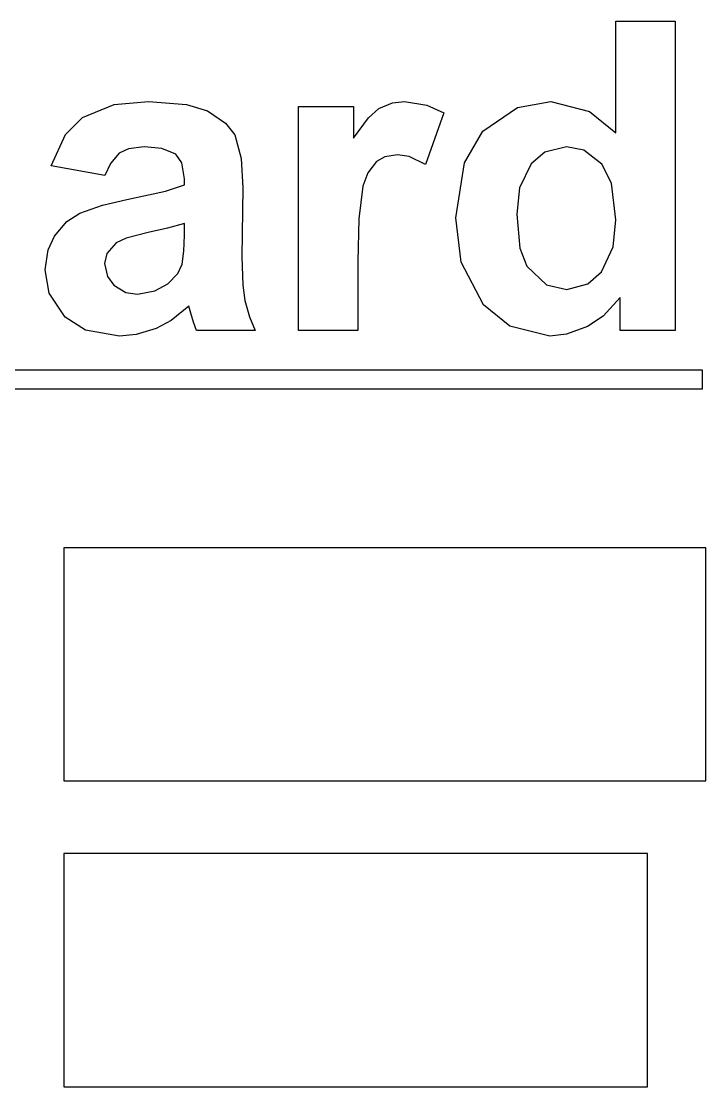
# Model space of a CAD drawing. Header units: millimetres. Extents: x -489 to 574, y -241 to 468.
# Drawn here: x -391.6 to -335.7, y 380.8 to 467.9 of the extents above; entities that cross this region are included whole.
import ezdxf

# ---------------------------------------------------------------- set-up
doc = ezdxf.new("R2010")
doc.units = ezdxf.units.MM
doc.layers.add('01_线宽0.15', color=7, linetype='Continuous')
doc.layers.add('实填充图层01', color=7, linetype='Continuous')

# ---------------------------------------------------------------- blocks, each defined once
blk = doc.blocks.new('图块0667_无名图块')
at = {"layer": '实填充图层01'}
for p, q in [((-0.11, 0.581), (1.276, 1.984)), ((-1.276, -1.984), (-0.11, 0.581))]:
    blk.add_line(p, q, dxfattribs=at)
blk = doc.blocks.new('图块0668_无名图块')
at = {"layer": '实填充图层01'}
for p, q in [((-2.687, -0.644), (-0.11, 0.395)), ((-0.11, 0.395), (2.687, 0.644))]:
    blk.add_line(p, q, dxfattribs=at)
blk = doc.blocks.new('图块0669_无名图块')
at = {"layer": '实填充图层01'}
for p, q in [((-2.414, 0.382), (0.696, 0.143)), ((0.696, 0.143), (2.414, -0.382))]:
    blk.add_line(p, q, dxfattribs=at)
blk = doc.blocks.new('图块0670_无名图块')
at = {"layer": '实填充图层01'}
for p, q in [((-1.114, 0.973), (0.364, -0.015)), ((0.364, -0.015), (1.114, -0.973))]:
    blk.add_line(p, q, dxfattribs=at)
blk = doc.blocks.new('图块0671_无名图块')
at = {"layer": '实填充图层01'}
for p, q in [((-0.323, 2.167), (0.198, 0.227)), ((0.198, 0.227), (0.323, -2.167))]:
    blk.add_line(p, q, dxfattribs=at)
blk = doc.blocks.new('图块0672_无名图块')
at = {"layer": '实填充图层01'}
for p, q in [((-0.115, 1.779), (-0.043, -0.524)), ((-0.043, -0.524), (0.115, -1.779))]:
    blk.add_line(p, q, dxfattribs=at)
blk = doc.blocks.new('图块0673_无名图块')
at = {"layer": '实填充图层01'}
for p, q in [((-0.432, 1.226), (-0.048, -0.108)), ((-0.048, -0.108), (0.432, -1.226))]:
    blk.add_line(p, q, dxfattribs=at)
blk = doc.blocks.new('图块0674_无名图块')
at = {"layer": '实填充图层01'}
for p, q in [((-0.006, -0.028), (-0.232, 0.706)), ((0.232, -0.706), (-0.006, -0.028))]:
    blk.add_line(p, q, dxfattribs=at)
blk = doc.blocks.new('图块0675_无名图块')
at = {"layer": '实填充图层01'}
for p, q in [((-0.026, 0.108), (-0.085, 0.282)), ((0.085, -0.282), (-0.026, 0.108))]:
    blk.add_line(p, q, dxfattribs=at)
blk = doc.blocks.new('图块0676_无名图块')
at = {"layer": '实填充图层01'}
for p, q in [((1.323, 0.911), (-0.115, -0.259)), ((-0.115, -0.259), (-1.323, -0.911))]:
    blk.add_line(p, q, dxfattribs=at)
blk = doc.blocks.new('图块0677_无名图块')
at = {"layer": '实填充图层01'}
for p, q in [((1.502, 0.306), (-0.135, -0.187)), ((-0.135, -0.187), (-1.502, -0.306))]:
    blk.add_line(p, q, dxfattribs=at)
blk = doc.blocks.new('图块0678_无名图块')
at = {"layer": '实填充图层01'}
for p, q in [((-0.56, -0.286), (-2.22, 0.767)), ((2.22, -0.767), (-0.56, -0.286))]:
    blk.add_line(p, q, dxfattribs=at)
blk = doc.blocks.new('图块0679_无名图块')
at = {"layer": '实填充图层01'}
for p, q in [((-0.497, 0.03), (-0.812, 1.937)), ((0.812, -1.937), (-0.497, 0.03))]:
    blk.add_line(p, q, dxfattribs=at)
blk = doc.blocks.new('图块0680_无名图块')
at = {"layer": '实填充图层01'}
for p, q in [((-0.138, 0.246), (0.37, 1.382)), ((-0.37, -1.382), (-0.138, 0.246))]:
    blk.add_line(p, q, dxfattribs=at)
blk = doc.blocks.new('图块0681_无名图块')
at = {"layer": '实填充图层01'}
for p, q in [((-0.023, 0.251), (1.038, 0.929)), ((-1.038, -0.929), (-0.023, 0.251))]:
    blk.add_line(p, q, dxfattribs=at)
blk = doc.blocks.new('图块0682_无名图块')
at = {"layer": '实填充图层01'}
for p, q in [((-1.923, -0.564), (-0.061, 0.107)), ((-0.061, 0.107), (1.923, 0.564))]:
    blk.add_line(p, q, dxfattribs=at)
blk = doc.blocks.new('图块0683_无名图块')
at = {"layer": '实填充图层01'}
for p, q in [((-2.349, -0.594), (0.795, 0.093)), ((0.795, 0.093), (2.349, 0.594))]:
    blk.add_line(p, q, dxfattribs=at)
blk = doc.blocks.new('图块0684_无名图块')
at = {"layer": '实填充图层01'}
for p, q in [((0.128, 0.319), (-0.344, 1.008)), ((0.344, -1.008), (0.128, 0.319))]:
    blk.add_line(p, q, dxfattribs=at)
blk = doc.blocks.new('图块0685_无名图块')
at = {"layer": '实填充图层01'}
for p, q in [((0.143, 0.184), (-1.305, 0.3)), ((1.305, -0.3), (0.143, 0.184))]:
    blk.add_line(p, q, dxfattribs=at)
blk = doc.blocks.new('图块0686_无名图块')
at = {"layer": '实填充图层01'}
for p, q in [((-0.262, 0.097), (-1.008, -0.259)), ((1.008, 0.259), (-0.262, 0.097))]:
    blk.add_line(p, q, dxfattribs=at)
blk = doc.blocks.new('图块0687_无名图块')
at = {"layer": '实填充图层01'}
for p, q in [((0.588, 0.905), (-0.14, 0.085)), ((-0.14, 0.085), (-0.588, -0.905))]:
    blk.add_line(p, q, dxfattribs=at)
blk = doc.blocks.new('图块0688_无名图块')
at = {"layer": '实填充图层01'}
for p, q in [((1.473, 0.37), (0.093, -0.014)), ((0.093, -0.014), (-1.473, -0.37))]:
    blk.add_line(p, q, dxfattribs=at)
blk = doc.blocks.new('图块0689_无名图块')
at = {"layer": '实填充图层01'}
for p, q in [((1.317, 0.42), (-0.502, -0.057)), ((-0.502, -0.057), (-1.317, -0.42))]:
    blk.add_line(p, q, dxfattribs=at)
blk = doc.blocks.new('图块0690_无名图块')
at = {"layer": '实填充图层01'}
for p, q in [((0.473, 0.853), (-0.29, -0.015)), ((-0.29, -0.015), (-0.473, -0.853))]:
    blk.add_line(p, q, dxfattribs=at)
blk = doc.blocks.new('图块0691_无名图块')
at = {"layer": '实填充图层01'}
for p, q in [((-0.379, 0.879), (-0.141, -0.175)), ((-0.141, -0.175), (0.379, -0.879))]:
    blk.add_line(p, q, dxfattribs=at)
blk = doc.blocks.new('图块0692_无名图块')
at = {"layer": '实填充图层01'}
for p, q in [((-0.964, 0.37), (0.013, -0.227)), ((0.013, -0.227), (0.964, -0.37))]:
    blk.add_line(p, q, dxfattribs=at)
blk = doc.blocks.new('图块0693_无名图块')
at = {"layer": '实填充图层01'}
for p, q in [((0.178, -0.159), (1.249, 0.429)), ((-1.249, -0.429), (0.178, -0.159))]:
    blk.add_line(p, q, dxfattribs=at)
blk = doc.blocks.new('图块0694_无名图块')
at = {"layer": '实填充图层01'}
for p, q in [((-0.576, -0.803), (0.217, 0.024)), ((0.217, 0.024), (0.576, 0.803))]:
    blk.add_line(p, q, dxfattribs=at)
blk = doc.blocks.new('图块0695_无名图块')
at = {"layer": '实填充图层01'}
for p, q in [((0.057, -0.134), (0.094, 1.179)), ((-0.094, -1.179), (0.057, -0.134))]:
    blk.add_line(p, q, dxfattribs=at)
blk = doc.blocks.new('图块0696_无名图块')
at = {"layer": '实填充图层01'}
for p, q in [((0.181, 0.458), (1.041, 1.208)), ((-1.041, -1.208), (0.181, 0.458))]:
    blk.add_line(p, q, dxfattribs=at)
blk = doc.blocks.new('图块0697_无名图块')
at = {"layer": '实填充图层01'}
for p, q in [((-1.049, -0.285), (0.065, 0.175)), ((0.065, 0.175), (1.049, 0.285))]:
    blk.add_line(p, q, dxfattribs=at)
blk = doc.blocks.new('图块0698_无名图块')
at = {"layer": '实填充图层01'}
for p, q in [((-1.596, 0.456), (0.222, 0.169)), ((0.222, 0.169), (1.596, -0.456))]:
    blk.add_line(p, q, dxfattribs=at)
blk = doc.blocks.new('图块0699_无名图块')
at = {"layer": '实填充图层01'}
for p, q in [((-0.18, 0.243), (-1.138, 0.397)), ((1.138, -0.397), (-0.18, 0.243))]:
    blk.add_line(p, q, dxfattribs=at)
blk = doc.blocks.new('图块0700_无名图块')
at = {"layer": '实填充图层01'}
for p, q in [((-0.182, 0.103), (-0.864, -0.279)), ((0.864, 0.279), (-0.182, 0.103))]:
    blk.add_line(p, q, dxfattribs=at)
blk = doc.blocks.new('图块0701_无名图块')
at = {"layer": '实填充图层01'}
for p, q in [((0.556, 1.011), (-0.141, 0.1)), ((-0.141, 0.1), (-0.556, -1.011))]:
    blk.add_line(p, q, dxfattribs=at)
blk = doc.blocks.new('图块0702_无名图块')
at = {"layer": '实填充图层01'}
for p, q in [((0.203, 3.066), (-0.124, 0.421)), ((-0.124, 0.421), (-0.203, -3.066))]:
    blk.add_line(p, q, dxfattribs=at)
blk = doc.blocks.new('图块0703_无名图块')
at = {"layer": '实填充图层01'}
for p, q in [((1.326, 1.179), (-0.059, -0.333)), ((-0.059, -0.333), (-1.326, -1.179))]:
    blk.add_line(p, q, dxfattribs=at)
blk = doc.blocks.new('图块0704_无名图块')
at = {"layer": '实填充图层01'}
for p, q in [((1.54, 0.394), (-0.178, -0.241)), ((-0.178, -0.241), (-1.54, -0.394))]:
    blk.add_line(p, q, dxfattribs=at)
blk = doc.blocks.new('图块0705_无名图块')
at = {"layer": '实填充图层01'}
for p, q in [((-0.549, -0.475), (-2.711, 1.273)), ((2.711, -1.273), (-0.549, -0.475))]:
    blk.add_line(p, q, dxfattribs=at)
blk = doc.blocks.new('图块0706_无名图块')
at = {"layer": '实填充图层01'}
for p, q in [((-0.689, -0.069), (-1.126, 3.551)), ((1.126, -3.551), (-0.689, -0.069))]:
    blk.add_line(p, q, dxfattribs=at)
blk = doc.blocks.new('图块0707_无名图块')
at = {"layer": '实填充图层01'}
for p, q in [((-0.41, 0.975), (1.096, 3.543)), ((-1.096, -3.543), (-0.41, 0.975))]:
    blk.add_line(p, q, dxfattribs=at)
blk = doc.blocks.new('图块0708_无名图块')
at = {"layer": '实填充图层01'}
for p, q in [((0.048, 0.743), (2.772, 1.211)), ((-2.772, -1.211), (0.048, 0.743))]:
    blk.add_line(p, q, dxfattribs=at)
blk = doc.blocks.new('图块0709_无名图块')
at = {"layer": '实填充图层01'}
for p, q in [((-2.657, 1.276), (0.523, 0.475)), ((0.523, 0.475), (2.657, -1.276))]:
    blk.add_line(p, q, dxfattribs=at)
blk = doc.blocks.new('图块0710_无名图块')
at = {"layer": '实填充图层01'}
for p, q in [((-0.403, 2.125), (-0.149, -0.655)), ((-0.149, -0.655), (0.403, -2.125))]:
    blk.add_line(p, q, dxfattribs=at)
blk = doc.blocks.new('图块0711_无名图块')
at = {"layer": '实填充图层01'}
for p, q in [((-1.635, 0.953), (-0.032, -0.584)), ((-0.032, -0.584), (1.635, -0.953))]:
    blk.add_line(p, q, dxfattribs=at)
blk = doc.blocks.new('图块0712_无名图块')
at = {"layer": '实填充图层01'}
for p, q in [((0.294, -0.266), (1.417, 0.714)), ((-1.417, -0.714), (0.294, -0.266))]:
    blk.add_line(p, q, dxfattribs=at)
blk = doc.blocks.new('图块0713_无名图块')
at = {"layer": '实填充图层01'}
for p, q in [((0.359, -0.092), (0.585, 2.131)), ((-0.585, -2.131), (0.359, -0.092))]:
    blk.add_line(p, q, dxfattribs=at)
blk = doc.blocks.new('图块0714_无名图块')
at = {"layer": '实填充图层01'}
for p, q in [((0.212, 0.71), (-0.567, 2.278)), ((0.567, -2.278), (0.212, 0.71))]:
    blk.add_line(p, q, dxfattribs=at)
blk = doc.blocks.new('图块0715_无名图块')
at = {"layer": '实填充图层01'}
for p, q in [((-0.018, 0.427), (-1.452, 0.697)), ((1.452, -0.697), (-0.018, 0.427))]:
    blk.add_line(p, q, dxfattribs=at)
blk = doc.blocks.new('图块0716_无名图块')
at = {"layer": '实填充图层01'}
for p, q in [((-0.31, 0.256), (-1.441, -0.688)), ((1.441, 0.688), (-0.31, 0.256))]:
    blk.add_line(p, q, dxfattribs=at)
blk = doc.blocks.new('图块0717_无名图块')
at = {"layer": '实填充图层01'}
for p, q in [((0.579, 2.055), (-0.354, 0.088)), ((-0.354, 0.088), (-0.579, -2.055))]:
    blk.add_line(p, q, dxfattribs=at)

msp = doc.modelspace()

# ---------------------------------------------------------------- linework, layer by layer
at = {"layer": '01_线宽0.15'}
for p, q in [((-343.083, 458.741), (-343.083, 467.854)), ((-343.083, 467.854), (-338.25, 467.854)), ((-338.25, 467.854), (-338.25, 442.595)), ((-368.983, 442.595), (-368.983, 460.904)), ((-368.983, 460.904), (-364.503, 460.904)), ((-364.503, 460.904), (-364.503, 458.306)), ((-357.129, 460.381), (-358.629, 456.16)), ((-384.793, 455.26), (-389.167, 456.036)), ((-378.302, 454.484), (-378.302, 454.972)), ((-373.539, 454.249), (-373.61, 448.604)), ((-378.302, 450.38), (-378.302, 451.344)), ((-364.15, 448.24), (-364.15, 442.595)), ((-342.73, 442.595), (-342.73, 445.282)), ((-372.516, 442.595), (-377.314, 442.595)), ((-364.15, 442.595), (-368.983, 442.595)), ((-338.25, 442.595), (-342.73, 442.595)), ((-488.927, 439.388), (-336.033, 439.388)), ((-336.033, 439.388), (-336.033, 437.785)), ((-336.033, 437.785), (-488.927, 437.785)), ((-388.135, 424.848), (-388.135, 405.798)), ((-335.747, 424.848), (-388.135, 424.848)), ((-335.747, 405.798), (-335.747, 424.848)), ((-388.135, 405.798), (-335.747, 405.798)), ((-388.135, 399.858), (-388.135, 380.808)), ((-340.51, 399.858), (-388.135, 399.858)), ((-340.51, 380.808), (-340.51, 399.858)), ((-388.135, 380.808), (-340.51, 380.808))]:
    msp.add_line(p, q, dxfattribs=at)

# ---------------------------------------------------------------- block references
for name, p in [('图块0668_无名图块', (-383.929, 460.649)), ('图块0669_无名图块', (-378.828, 460.91)), ('图块0670_无名图块', (-375.3, 459.555)), ('图块0696_无名图块', (-363.462, 459.514)), ('图块0697_无名图块', (-361.372, 461.007)), ('图块0698_无名图块', (-358.726, 460.837)), ('图块0708_无名图块', (-351.17, 460.081)), ('图块0709_无名图块', (-345.741, 460.017)), ('图块0667_无名图块', (-387.892, 458.02)), ('图块0707_无名图块', (-355.039, 455.328)), ('图块0671_无名图块', (-373.863, 456.415)), ('图块0687_无名图块', (-384.205, 456.165)), ('图块0686_无名图块', (-382.609, 457.33)), ('图块0685_无名图块', (-380.295, 457.288)), ('图块0716_无名图块', (-348.563, 456.9)), ('图块0715_无名图块', (-345.67, 456.892)), ('图块0684_无名图块', (-378.646, 455.98)), ('图块0701_无名图块', (-363.188, 455.383)), ('图块0700_无名图块', (-361.768, 456.674)), ('图块0699_无名图块', (-359.766, 456.556)), ('图块0717_无名图块', (-350.582, 454.158)), ('图块0714_无名图块', (-343.65, 453.917)), ('图块0683_无名图块', (-380.651, 453.89)), ('图块0702_无名图块', (-363.947, 451.306)), ('图块0682_无名图块', (-384.922, 452.732)), ('图块0681_无名图块', (-387.883, 451.238)), ('图块0706_无名图块', (-355.01, 448.234)), ('图块0710_无名图块', (-350.759, 449.977)), ('图块0688_无名图块', (-379.775, 450.974)), ('图块0713_无名图块', (-343.668, 449.507)), ('图块0680_无名图块', (-389.291, 448.928)), ('图块0689_无名图块', (-382.565, 450.183)), ('图块0695_无名图块', (-378.396, 449.201)), ('图块0690_无名图块', (-384.355, 448.91)), ('图块0672_无名图块', (-373.495, 446.826)), ('图块0679_无名图块', (-388.85, 445.609)), ('图块0691_无名图块', (-384.449, 447.179)), ('图块0694_无名图块', (-379.066, 447.22)), ('图块0711_无名图块', (-348.722, 446.899)), ('图块0712_无名图块', (-345.67, 446.661)), ('图块0692_无名图块', (-383.106, 445.929)), ('图块0693_无名图块', (-380.892, 445.988)), ('图块0673_无名图块', (-372.949, 443.821)), ('图块0703_无名图块', (-344.056, 444.103)), ('图块0676_无名图块', (-379.272, 443.66)), ('图块0675_无名图块', (-377.864, 444.289)), ('图块0674_无名图块', (-377.546, 443.301)), ('图块0705_无名图块', (-351.173, 443.41)), ('图块0678_无名图块', (-385.819, 442.904)), ('图块0677_无名图块', (-382.097, 442.442)), ('图块0704_无名图块', (-346.922, 442.531))]:
    msp.add_blockref(name, p)

doc.saveas('drawing.dxf')
